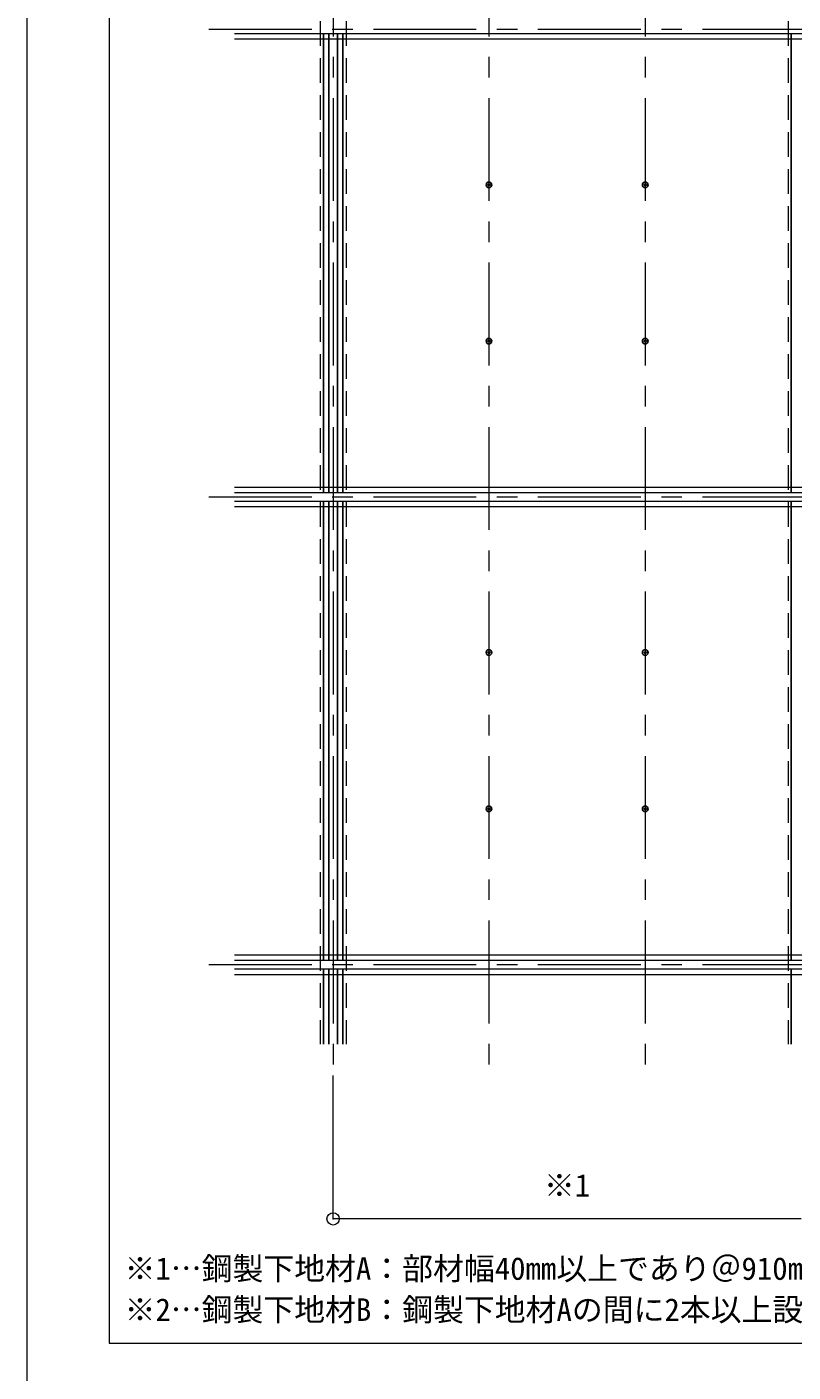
# Model space of a CAD drawing. Units: millimetres on the paper, with parts at other scales. Extents: x -195 to 195, y -140 to 138.
# Drawn here: x -195 to -157.7, y -15.5 to 49.9 of the extents above; entities that cross this region are included whole.
import ezdxf
from ezdxf.enums import TextEntityAlignment as Align

# ---------------------------------------------------------------- set-up
doc = ezdxf.new("R2010")
doc.units = ezdxf.units.MM
doc.header["$PDMODE"] = 32
doc.header["$PDSIZE"] = 0.6
doc.linetypes.add('CHAIN1', pattern=[8, 5, -1, 1, -1])
doc.linetypes.add('DASHED1', pattern=[1.8, 1.2, -0.6])
for name, color, linetype, lineweight in [('7-0_中心線', 4, 'CHAIN1', 9), ('7-2_メインジョイナー', 3, 'Continuous', 18), ('7-3_クロスジョイナー', 2, 'Continuous', 25), ('7-4_野縁', 4, 'DASHED1', 9), ('7-5_寸法', 4, 'Continuous', 9), ('7-6_文字・矢印', 7, 'Continuous', 18), ('7-C_ビス・アンカーボルト・強調図形', 2, 'Continuous', 25), ('F-3_クロスジョイナー', 3, 'Continuous', 18)]:
    doc.layers.add(name, color=color, linetype=linetype, lineweight=lineweight)
doc.styles.add('ＭＳ ゴシック', font='')
doc.styles.get('ＭＳ ゴシック').set_extended_font_data('MS Gothic')

msp = doc.modelspace()

# ---------------------------------------------------------------- linework, layer by layer
at = {"layer": '7-0_中心線'}
for p, q in [((-180.11, 78.429), (-180.11, -1.111)), ((-172.535, 78.429), (-172.535, -1.111)), ((-164.935, 78.429), (-164.935, -1.111)), ((-186.152, 49.786), (-84.364, 49.786)), ((-186.152, 27.036), (-84.364, 27.036)), ((-186.152, 4.286), (-84.364, 4.286))]:
    msp.add_line(p, q, dxfattribs=at)
at = {"layer": '7-2_メインジョイナー'}
for p, q in [((-184.902, 49.574), (-85.321, 49.574)), ((-184.902, 49.311), (-85.321, 49.311)), ((-184.902, 27.511), (-85.321, 27.511)), ((-184.902, 27.249), (-85.321, 27.249)), ((-184.902, 26.824), (-85.321, 26.824)), ((-184.902, 26.561), (-85.321, 26.561)), ((-184.902, 4.761), (-85.321, 4.761)), ((-184.902, 4.499), (-85.321, 4.499)), ((-184.902, 4.074), (-85.321, 4.074)), ((-184.902, 3.811), (-85.321, 3.811))]:
    msp.add_line(p, q, dxfattribs=at)
at = {"layer": '7-3_クロスジョイナー'}
for p, q in [((-180.585, 49.574), (-180.585, 27.249)), ((-180.322, 49.574), (-180.322, 27.249)), ((-179.897, 49.574), (-179.897, 27.249)), ((-179.635, 49.574), (-179.635, 27.249)), ((-157.835, 49.574), (-157.835, 27.249)), ((-180.585, 26.824), (-180.585, 4.499)), ((-180.322, 26.824), (-180.322, 4.499)), ((-179.897, 26.824), (-179.897, 4.499)), ((-179.635, 26.824), (-179.635, 4.499)), ((-157.835, 26.824), (-157.835, 4.499)), ((-180.585, 4.074), (-180.585, 0.424)), ((-180.322, 4.074), (-180.322, 0.424)), ((-179.897, 4.074), (-179.897, 0.424)), ((-179.635, 4.074), (-179.635, 0.424)), ((-157.835, 4.074), (-157.835, 0.424))]:
    msp.add_line(p, q, dxfattribs=at)
at = {"layer": '7-4_野縁'}
for p, q in [((-180.735, 77.179), (-180.735, 0.424)), ((-179.485, 77.179), (-179.485, 0.424)), ((-157.985, 77.179), (-157.985, 0.424))]:
    msp.add_line(p, q, dxfattribs=at)
at = {"layer": '7-5_寸法'}
for p, q in [((-180.11, -8.082), (-180.11, -1.111)), ((-157.36, -8.082), (-180.11, -8.082))]:
    msp.add_line(p, q, dxfattribs=at)
at = {"layer": '7-5_寸法', "color": 7}
msp.add_point((-180.11, -8.082), dxfattribs=at)
at = {"layer": '7-C_ビス・アンカーボルト・強調図形'}
for p, q in [((-172.591, 42.223), (-172.562, 42.224)), ((-172.562, 42.224), (-172.552, 42.229)), ((-172.562, 42.224), (-172.558, 42.22)), ((-172.562, 42.198), (-172.558, 42.203)), ((-172.552, 42.229), (-172.548, 42.224)), ((-172.552, 42.194), (-172.548, 42.198)), ((-172.547, 42.183), (-172.552, 42.194)), ((-172.521, 42.211), (-172.548, 42.211)), ((-172.547, 42.239), (-172.543, 42.235)), ((-172.547, 42.183), (-172.543, 42.188)), ((-172.547, 42.155), (-172.547, 42.183)), ((-172.535, 42.225), (-172.535, 42.197)), ((-172.522, 42.239), (-172.526, 42.235)), ((-172.522, 42.183), (-172.526, 42.188)), ((-172.522, 42.267), (-172.522, 42.239)), ((-172.522, 42.239), (-172.517, 42.229)), ((-172.517, 42.229), (-172.522, 42.224)), ((-172.517, 42.194), (-172.522, 42.198)), ((-172.507, 42.224), (-172.517, 42.229)), ((-172.507, 42.198), (-172.517, 42.194)), ((-172.507, 42.224), (-172.511, 42.22)), ((-172.507, 42.198), (-172.511, 42.203)), ((-172.478, 42.223), (-172.507, 42.224)), ((-172.478, 42.199), (-172.507, 42.198)), ((-164.991, 42.223), (-164.962, 42.224)), ((-164.962, 42.224), (-164.952, 42.229)), ((-164.962, 42.224), (-164.958, 42.22)), ((-164.962, 42.198), (-164.958, 42.203)), ((-164.952, 42.229), (-164.948, 42.224)), ((-164.952, 42.194), (-164.948, 42.198)), ((-164.947, 42.183), (-164.952, 42.194)), ((-164.921, 42.211), (-164.948, 42.211)), ((-164.947, 42.239), (-164.943, 42.235)), ((-164.947, 42.183), (-164.943, 42.188)), ((-164.947, 42.155), (-164.947, 42.183)), ((-164.935, 42.225), (-164.935, 42.197)), ((-164.922, 42.239), (-164.926, 42.235)), ((-164.922, 42.183), (-164.926, 42.188)), ((-164.922, 42.267), (-164.922, 42.239)), ((-164.922, 42.239), (-164.917, 42.229)), ((-164.917, 42.229), (-164.922, 42.224)), ((-164.917, 42.194), (-164.922, 42.198)), ((-164.907, 42.224), (-164.917, 42.229)), ((-164.907, 42.198), (-164.917, 42.194)), ((-164.907, 42.224), (-164.911, 42.22)), ((-164.907, 42.198), (-164.911, 42.203)), ((-164.878, 42.223), (-164.907, 42.224)), ((-164.878, 42.199), (-164.907, 42.198)), ((-172.591, 34.623), (-172.562, 34.624)), ((-172.562, 34.624), (-172.552, 34.629)), ((-172.562, 34.624), (-172.558, 34.62)), ((-172.562, 34.598), (-172.558, 34.603)), ((-172.552, 34.629), (-172.548, 34.624)), ((-172.552, 34.594), (-172.548, 34.598)), ((-172.547, 34.583), (-172.552, 34.594)), ((-172.521, 34.611), (-172.548, 34.611)), ((-172.547, 34.639), (-172.543, 34.635)), ((-172.547, 34.583), (-172.543, 34.588)), ((-172.547, 34.555), (-172.547, 34.583)), ((-172.535, 34.625), (-172.535, 34.597)), ((-172.522, 34.639), (-172.526, 34.635)), ((-172.522, 34.583), (-172.526, 34.588)), ((-172.522, 34.667), (-172.522, 34.639)), ((-172.522, 34.639), (-172.517, 34.629)), ((-172.517, 34.629), (-172.522, 34.624)), ((-172.517, 34.594), (-172.522, 34.598)), ((-172.507, 34.624), (-172.517, 34.629)), ((-172.507, 34.598), (-172.517, 34.594)), ((-172.507, 34.624), (-172.511, 34.62)), ((-172.507, 34.598), (-172.511, 34.603)), ((-172.478, 34.623), (-172.507, 34.624)), ((-172.478, 34.599), (-172.507, 34.598)), ((-164.991, 34.623), (-164.962, 34.624)), ((-164.962, 34.624), (-164.952, 34.629)), ((-164.962, 34.624), (-164.958, 34.62)), ((-164.962, 34.598), (-164.958, 34.603)), ((-164.952, 34.629), (-164.948, 34.624)), ((-164.952, 34.594), (-164.948, 34.598)), ((-164.947, 34.583), (-164.952, 34.594)), ((-164.921, 34.611), (-164.948, 34.611)), ((-164.947, 34.639), (-164.943, 34.635)), ((-164.947, 34.583), (-164.943, 34.588)), ((-164.947, 34.555), (-164.947, 34.583)), ((-164.935, 34.625), (-164.935, 34.597)), ((-164.922, 34.639), (-164.926, 34.635)), ((-164.922, 34.583), (-164.926, 34.588)), ((-164.922, 34.667), (-164.922, 34.639)), ((-164.922, 34.639), (-164.917, 34.629)), ((-164.917, 34.629), (-164.922, 34.624)), ((-164.917, 34.594), (-164.922, 34.598)), ((-164.907, 34.624), (-164.917, 34.629)), ((-164.907, 34.598), (-164.917, 34.594)), ((-164.907, 34.624), (-164.911, 34.62)), ((-164.907, 34.598), (-164.911, 34.603)), ((-164.878, 34.623), (-164.907, 34.624)), ((-164.878, 34.599), (-164.907, 34.598)), ((-172.591, 19.473), (-172.562, 19.474)), ((-172.562, 19.474), (-172.552, 19.479)), ((-172.562, 19.474), (-172.558, 19.47)), ((-172.562, 19.448), (-172.558, 19.453)), ((-172.552, 19.479), (-172.548, 19.474)), ((-172.552, 19.444), (-172.548, 19.448)), ((-172.547, 19.433), (-172.552, 19.444)), ((-172.521, 19.461), (-172.548, 19.461)), ((-172.547, 19.489), (-172.543, 19.485)), ((-172.547, 19.433), (-172.543, 19.438)), ((-172.547, 19.405), (-172.547, 19.433)), ((-172.535, 19.475), (-172.535, 19.447)), ((-172.522, 19.489), (-172.526, 19.485)), ((-172.522, 19.433), (-172.526, 19.438)), ((-172.522, 19.517), (-172.522, 19.489)), ((-172.522, 19.489), (-172.517, 19.479)), ((-172.517, 19.479), (-172.522, 19.474)), ((-172.517, 19.444), (-172.522, 19.448)), ((-172.507, 19.474), (-172.517, 19.479)), ((-172.507, 19.448), (-172.517, 19.444)), ((-172.507, 19.474), (-172.511, 19.47)), ((-172.507, 19.448), (-172.511, 19.453)), ((-172.478, 19.473), (-172.507, 19.474)), ((-172.478, 19.449), (-172.507, 19.448)), ((-164.991, 19.473), (-164.962, 19.474)), ((-164.962, 19.474), (-164.952, 19.479)), ((-164.962, 19.474), (-164.958, 19.47)), ((-164.962, 19.448), (-164.958, 19.453)), ((-164.952, 19.479), (-164.948, 19.474)), ((-164.952, 19.444), (-164.948, 19.448)), ((-164.947, 19.433), (-164.952, 19.444)), ((-164.921, 19.461), (-164.948, 19.461)), ((-164.947, 19.489), (-164.943, 19.485)), ((-164.947, 19.433), (-164.943, 19.438)), ((-164.947, 19.405), (-164.947, 19.433)), ((-164.935, 19.475), (-164.935, 19.447)), ((-164.922, 19.489), (-164.926, 19.485)), ((-164.922, 19.433), (-164.926, 19.438)), ((-164.922, 19.517), (-164.922, 19.489)), ((-164.922, 19.489), (-164.917, 19.479)), ((-164.917, 19.479), (-164.922, 19.474)), ((-164.917, 19.444), (-164.922, 19.448)), ((-164.907, 19.474), (-164.917, 19.479)), ((-164.907, 19.448), (-164.917, 19.444)), ((-164.907, 19.474), (-164.911, 19.47)), ((-164.907, 19.448), (-164.911, 19.453)), ((-164.878, 19.473), (-164.907, 19.474)), ((-164.878, 19.449), (-164.907, 19.448)), ((-172.591, 11.873), (-172.562, 11.874)), ((-172.562, 11.874), (-172.552, 11.879)), ((-172.562, 11.874), (-172.558, 11.87)), ((-172.562, 11.848), (-172.558, 11.853)), ((-172.552, 11.879), (-172.548, 11.874)), ((-172.552, 11.844), (-172.548, 11.848)), ((-172.547, 11.833), (-172.552, 11.844)), ((-172.521, 11.861), (-172.548, 11.861)), ((-172.547, 11.889), (-172.543, 11.885)), ((-172.547, 11.833), (-172.543, 11.838)), ((-172.547, 11.805), (-172.547, 11.833)), ((-172.535, 11.875), (-172.535, 11.847)), ((-172.522, 11.889), (-172.526, 11.885)), ((-172.522, 11.833), (-172.526, 11.838)), ((-172.522, 11.917), (-172.522, 11.889)), ((-172.522, 11.889), (-172.517, 11.879)), ((-172.517, 11.879), (-172.522, 11.874)), ((-172.517, 11.844), (-172.522, 11.848)), ((-172.507, 11.874), (-172.517, 11.879)), ((-172.507, 11.848), (-172.517, 11.844)), ((-172.507, 11.874), (-172.511, 11.87)), ((-172.507, 11.848), (-172.511, 11.853)), ((-172.478, 11.873), (-172.507, 11.874)), ((-172.478, 11.849), (-172.507, 11.848)), ((-164.991, 11.873), (-164.962, 11.874)), ((-164.962, 11.874), (-164.952, 11.879)), ((-164.962, 11.874), (-164.958, 11.87)), ((-164.962, 11.848), (-164.958, 11.853)), ((-164.952, 11.879), (-164.948, 11.874)), ((-164.952, 11.844), (-164.948, 11.848)), ((-164.947, 11.833), (-164.952, 11.844)), ((-164.921, 11.861), (-164.948, 11.861)), ((-164.947, 11.889), (-164.943, 11.885)), ((-164.947, 11.833), (-164.943, 11.838)), ((-164.947, 11.805), (-164.947, 11.833)), ((-164.935, 11.875), (-164.935, 11.847)), ((-164.922, 11.889), (-164.926, 11.885)), ((-164.922, 11.833), (-164.926, 11.838)), ((-164.922, 11.917), (-164.922, 11.889)), ((-164.922, 11.889), (-164.917, 11.879)), ((-164.917, 11.879), (-164.922, 11.874)), ((-164.917, 11.844), (-164.922, 11.848)), ((-164.907, 11.874), (-164.917, 11.879)), ((-164.907, 11.848), (-164.917, 11.844)), ((-164.907, 11.874), (-164.911, 11.87)), ((-164.907, 11.848), (-164.911, 11.853)), ((-164.878, 11.873), (-164.907, 11.874)), ((-164.878, 11.849), (-164.907, 11.848))]:
    msp.add_line(p, q, dxfattribs=at)
for points in [[(-172.591, 42.199), (-172.562, 42.198), (-172.552, 42.194)], [(-172.547, 42.267), (-172.547, 42.239), (-172.552, 42.229)], [(-172.522, 42.155), (-172.522, 42.183), (-172.517, 42.194)], [(-164.991, 42.199), (-164.962, 42.198), (-164.952, 42.194)], [(-164.947, 42.267), (-164.947, 42.239), (-164.952, 42.229)], [(-164.922, 42.155), (-164.922, 42.183), (-164.917, 42.194)], [(-172.591, 34.599), (-172.562, 34.598), (-172.552, 34.594)], [(-172.547, 34.667), (-172.547, 34.639), (-172.552, 34.629)], [(-172.522, 34.555), (-172.522, 34.583), (-172.517, 34.594)], [(-164.991, 34.599), (-164.962, 34.598), (-164.952, 34.594)], [(-164.947, 34.667), (-164.947, 34.639), (-164.952, 34.629)], [(-164.922, 34.555), (-164.922, 34.583), (-164.917, 34.594)], [(-172.591, 19.449), (-172.562, 19.448), (-172.552, 19.444)], [(-172.547, 19.517), (-172.547, 19.489), (-172.552, 19.479)], [(-172.522, 19.405), (-172.522, 19.433), (-172.517, 19.444)], [(-164.991, 19.449), (-164.962, 19.448), (-164.952, 19.444)], [(-164.947, 19.517), (-164.947, 19.489), (-164.952, 19.479)], [(-164.922, 19.405), (-164.922, 19.433), (-164.917, 19.444)], [(-172.591, 11.849), (-172.562, 11.848), (-172.552, 11.844)], [(-172.547, 11.917), (-172.547, 11.889), (-172.552, 11.879)], [(-172.522, 11.805), (-172.522, 11.833), (-172.517, 11.844)], [(-164.991, 11.849), (-164.962, 11.848), (-164.952, 11.844)], [(-164.947, 11.917), (-164.947, 11.889), (-164.952, 11.879)], [(-164.922, 11.805), (-164.922, 11.833), (-164.917, 11.844)]]:
    msp.add_lwpolyline(points, dxfattribs=at)
for centre in [(-172.535, 42.211), (-164.935, 42.211), (-172.535, 34.611), (-164.935, 34.611), (-172.535, 19.461), (-164.935, 19.461), (-172.535, 11.861), (-164.935, 11.861)]:
    msp.add_circle(centre, 0.138, dxfattribs=at)
for centre, radius, start, end in [((-172.535, 42.211), 0.0575, 167.57653, 192.42347), ((-172.535, 42.211), 0.0286, 162.48255, 197.51745), ((-172.535, 42.211), 0.0575, 77.57653, 102.42347), ((-172.535, 42.211), 0.0575, 257.57653, 282.42347), ((-172.535, 42.211), 0.0286, 72.48255, 107.51745), ((-172.535, 42.211), 0.0286, 252.48255, 287.51745), ((-172.535, 42.211), 0.0286, 342.48255, 17.51745), ((-172.535, 42.211), 0.0575, 347.57653, 12.42347), ((-164.935, 42.211), 0.0575, 167.57653, 192.42347), ((-164.935, 42.211), 0.0286, 162.48255, 197.51745), ((-164.935, 42.211), 0.0575, 77.57653, 102.42347), ((-164.935, 42.211), 0.0575, 257.57653, 282.42347), ((-164.935, 42.211), 0.0286, 72.48255, 107.51745), ((-164.935, 42.211), 0.0286, 252.48255, 287.51745), ((-164.935, 42.211), 0.0286, 342.48255, 17.51745), ((-164.935, 42.211), 0.0575, 347.57653, 12.42347), ((-172.535, 34.611), 0.0575, 167.57653, 192.42347), ((-172.535, 34.611), 0.0286, 162.48255, 197.51745), ((-172.535, 34.611), 0.0575, 77.57653, 102.42347), ((-172.535, 34.611), 0.0575, 257.57653, 282.42347), ((-172.535, 34.611), 0.0286, 72.48255, 107.51745), ((-172.535, 34.611), 0.0286, 252.48255, 287.51745), ((-172.535, 34.611), 0.0286, 342.48255, 17.51745), ((-172.535, 34.611), 0.0575, 347.57653, 12.42347), ((-164.935, 34.611), 0.0575, 167.57653, 192.42347), ((-164.935, 34.611), 0.0286, 162.48255, 197.51745), ((-164.935, 34.611), 0.0575, 77.57653, 102.42347), ((-164.935, 34.611), 0.0575, 257.57653, 282.42347), ((-164.935, 34.611), 0.0286, 72.48255, 107.51745), ((-164.935, 34.611), 0.0286, 252.48255, 287.51745), ((-164.935, 34.611), 0.0286, 342.48255, 17.51745), ((-164.935, 34.611), 0.0575, 347.57653, 12.42347), ((-172.535, 19.461), 0.0575, 167.57653, 192.42347), ((-172.535, 19.461), 0.0286, 162.48255, 197.51745), ((-172.535, 19.461), 0.0575, 77.57653, 102.42347), ((-172.535, 19.461), 0.0575, 257.57653, 282.42347), ((-172.535, 19.461), 0.0286, 72.48255, 107.51745), ((-172.535, 19.461), 0.0286, 252.48255, 287.51745), ((-172.535, 19.461), 0.0286, 342.48255, 17.51745), ((-172.535, 19.461), 0.0575, 347.57653, 12.42347), ((-164.935, 19.461), 0.0575, 167.57653, 192.42347), ((-164.935, 19.461), 0.0286, 162.48255, 197.51745), ((-164.935, 19.461), 0.0575, 77.57653, 102.42347), ((-164.935, 19.461), 0.0575, 257.57653, 282.42347), ((-164.935, 19.461), 0.0286, 72.48255, 107.51745), ((-164.935, 19.461), 0.0286, 252.48255, 287.51745), ((-164.935, 19.461), 0.0286, 342.48255, 17.51745), ((-164.935, 19.461), 0.0575, 347.57653, 12.42347), ((-172.535, 11.861), 0.0575, 167.57653, 192.42347), ((-172.535, 11.861), 0.0286, 162.48255, 197.51745), ((-172.535, 11.861), 0.0575, 77.57653, 102.42347), ((-172.535, 11.861), 0.0575, 257.57653, 282.42347), ((-172.535, 11.861), 0.0286, 72.48255, 107.51745), ((-172.535, 11.861), 0.0286, 252.48255, 287.51745), ((-172.535, 11.861), 0.0286, 342.48255, 17.51745), ((-172.535, 11.861), 0.0575, 347.57653, 12.42347), ((-164.935, 11.861), 0.0575, 167.57653, 192.42347), ((-164.935, 11.861), 0.0286, 162.48255, 197.51745), ((-164.935, 11.861), 0.0575, 77.57653, 102.42347), ((-164.935, 11.861), 0.0575, 257.57653, 282.42347), ((-164.935, 11.861), 0.0286, 72.48255, 107.51745), ((-164.935, 11.861), 0.0286, 252.48255, 287.51745), ((-164.935, 11.861), 0.0286, 342.48255, 17.51745), ((-164.935, 11.861), 0.0575, 347.57653, 12.42347)]:
    msp.add_arc(centre, radius, start, end, dxfattribs=at)
at = {"layer": 'F-3_クロスジョイナー'}
for p, q in [((-191, 85.5), (-191, -14.125)), ((-191, -14.125), (-72.192, -14.125))]:
    msp.add_line(p, q, dxfattribs=at)
msp.add_lwpolyline([(-195, 137.5), (-195, -137.5), (195, -137.5)], dxfattribs=at)

# ---------------------------------------------------------------- texts
at = {"layer": '7-5_寸法', "style": 'ＭＳ ゴシック'}
msp.add_text('※1', height=1.1, dxfattribs=at).set_placement((-169.86, -7.332), align=Align.BOTTOM_LEFT)
at = {"layer": '7-6_文字・矢印', "style": 'ＭＳ ゴシック'}
for s, p in [('※1…鋼製下地材A：部材幅40mm以上であり＠910mm程度で設置されていること。', (-190.25, -11.375)), ('※2…鋼製下地材B：鋼製下地材Aの間に2本以上設置され、均等間隔であることが望ましい。', (-190.25, -13.375))]:
    msp.add_text(s, height=1.1, dxfattribs=at).set_placement(p, align=Align.BOTTOM_LEFT)

doc.saveas('drawing.dxf')
